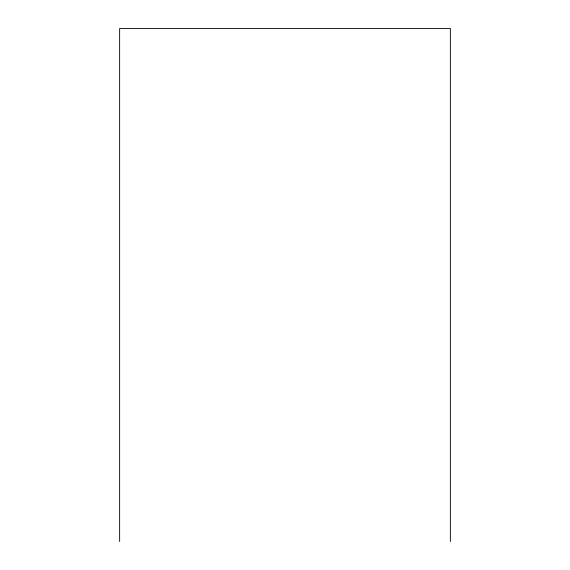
<?xml version="1.0" encoding="UTF-8"?>
<svg xmlns="http://www.w3.org/2000/svg" width="570" height="570" viewBox="0 0 570 570"><rect width="100%" height="100%" fill="white"/><g stroke="black" fill="none" stroke-linecap="round" stroke-linejoin="round"><path stroke-width="0.85" d="M450.364 541.5L450.364 28.5L119.636 28.5L119.636 541.5"/></g></svg>
